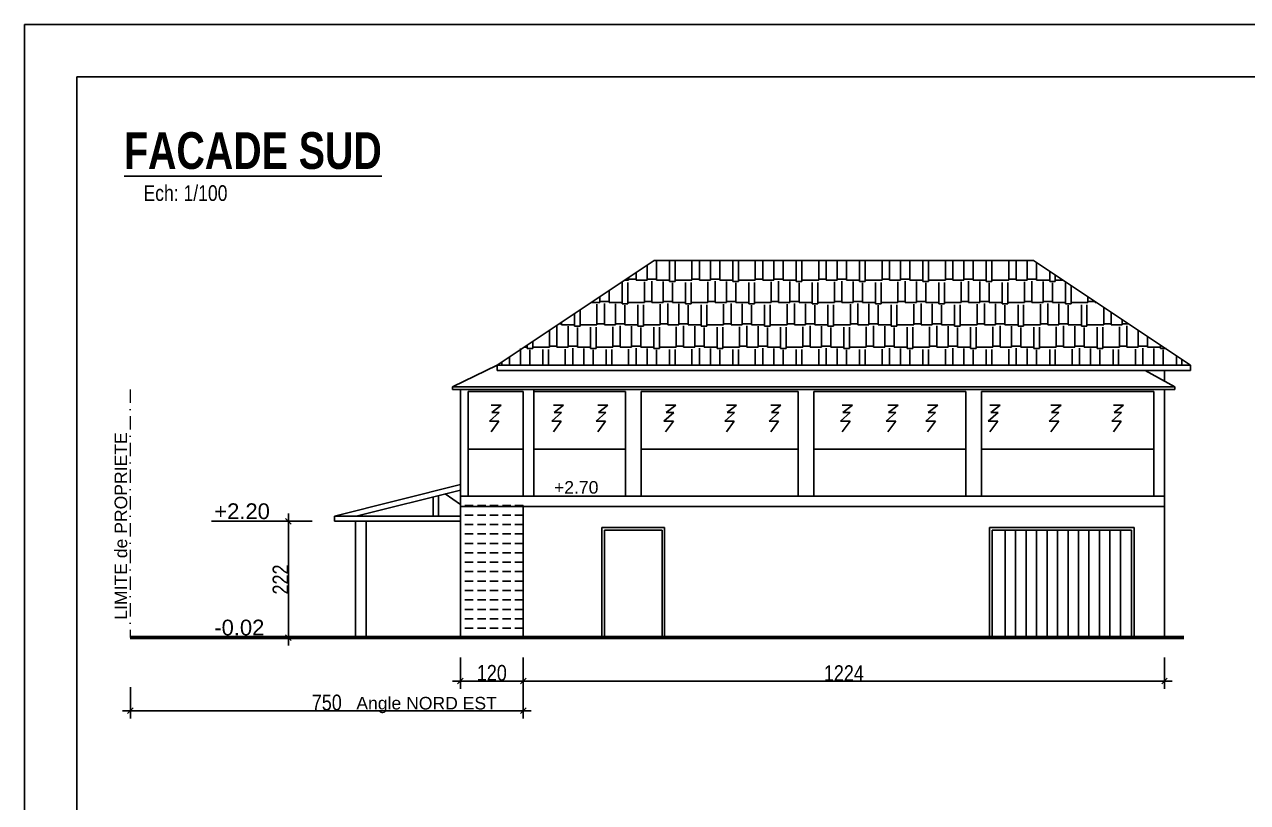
# Model space of a CAD drawing. Header units: centimetres. Extents: x 16433 to 114398, y -50094 to -12305.
# Drawn here: x 48613 to 49780, y -45538 to -44796 of the extents above; entities that cross this region are included whole.
import ezdxf
from ezdxf.enums import TextEntityAlignment as Align

# ---------------------------------------------------------------- set-up
doc = ezdxf.new("R2010")
doc.units = ezdxf.units.CM
doc.header["$LTSCALE"] = 0.5
doc.linetypes.add('CACHE2', pattern=[4.7625, 3.175, -1.5875])
doc.linetypes.add('TIRETPTX2', pattern=[50.8, 25.4, -12.7, 0, -12.7])
doc.layers.get('DEFPOINTS').update_dxf_attribs({"linetype": 'CONTINUOUS'})
for name, color, linetype in [('01_fenetres', 171, 'CONTINUOUS'), ('01_linteaux', 2, 'CONTINUOUS'), ('01_poch_murs', 253, 'CONTINUOUS'), ('01_texte', 230, 'CONTINUOUS'), ('AA_COTES', 2, 'CONTINUOUS')]:
    doc.layers.add(name, color=color, linetype=linetype)
doc.layers.add('01_murs_coup', color=5, linetype='CONTINUOUS', lineweight=60)
doc.layers.add('01_tram_axes', color=2, linetype='TIRETPTX2', lineweight=9)
doc.styles.add('ARIAL', font='arial.ttf')
doc.styles.add('impact', font='impact.ttf')
doc.styles.add('MATTE_TXT', font='arial.ttf')
doc.styles.add('STYLE2', font='ARIALN.TTF')
doc.dimstyles.new('JB100', dxfattribs={"dimscale": 0.1, "dimtxt": 150, "dimasz": 15, "dimexe": 0.1, "dimexo": 0.1, "dimgap": 0.09, "dimtad": 1, "dimdec": 1, "dimlfac": 2, "dimdsep": 46, "dimtxsty": 'STYLE2', "dimblk1": 'BOND_G', "dimblk2": 'BOND_D', "dimsah": 1, "dimcen": 1.5, "dimdle": 0.01, "dimse1": 1, "dimse2": 1, "dimclrd": 4, "dimclre": 2, "dimclrt": 6, "dimazin": 2, "dimtfac": 2.333333, "dimtdec": 1, "dimtix": 1, "dimtmove": 2, "dimatfit": 3, "dimldrblk": 'BOND_G', "dimfxl": 1, "dimtolj": 1, "dimtzin": 0, "dimarcsym": 0})
doc.dimstyles.new('JB50', dxfattribs={"dimscale": 0.1, "dimtxt": 150, "dimasz": 15, "dimexe": 0.1, "dimexo": 0.1, "dimgap": 0.09, "dimtad": 1, "dimdec": 1, "dimdsep": 46, "dimtxsty": 'STYLE2', "dimblk1": 'BOND_G', "dimblk2": 'BOND_D', "dimsah": 1, "dimcen": 1.5, "dimdle": 0.01, "dimse1": 1, "dimse2": 1, "dimclrd": 4, "dimclre": 2, "dimclrt": 6, "dimazin": 2, "dimtfac": 2.333333, "dimtdec": 1, "dimtix": 1, "dimtmove": 2, "dimatfit": 3, "dimldrblk": 'BOND_G', "dimfxl": 1, "dimtolj": 1, "dimtzin": 0, "dimarcsym": 0})

# ---------------------------------------------------------------- blocks, each defined once
blk = doc.blocks.new('BOND_G')
at = {"layer": 'AA_COTES', "color": 0}
for p, q in [((0, -5), (0, 15)), ((5, 0), (-5, 0)), ((1.77, 1.77), (-1.77, -1.77))]:
    blk.add_line(p, q, dxfattribs=at)
blk = doc.blocks.new('BOND_D')
at = {"layer": 'AA_COTES', "color": 0}
for p, q in [((5, 0), (-5, 0)), ((-1.77, -1.77), (1.77, 1.77)), ((0, 5), (0, -15))]:
    blk.add_line(p, q, dxfattribs=at)
blk = doc.blocks.new('*D4527')
at = {"layer": '01_linteaux', "color": 4, "lineweight": -2, "ltscale": 2, "transparency": 16777216}
blk.add_line((49699.3, -45422.1), (49090.3, -45422.1), dxfattribs=at)
at = {"layer": 'DEFPOINTS', "color": 0, "ltscale": 2}
for p in [(49088.8, -45380.7), (49700.8, -45380.7), (49088.8, -45422.1)]:
    blk.add_point(p, dxfattribs=at)
at = {"layer": '01_linteaux', "color": 4, "lineweight": -2, "ltscale": 2, "transparency": 16777216, "xscale": 1.5, "yscale": 1.5, "zscale": 1.5, "rotation": 180}
blk.add_blockref('BOND_D', (49088.8, -45422.1), dxfattribs=at)
at = {"layer": '01_linteaux', "color": 4, "lineweight": -2, "ltscale": 2, "transparency": 16777216, "xscale": 1.5, "yscale": 1.5, "zscale": 1.5}
blk.add_blockref('BOND_G', (49700.8, -45422.1), dxfattribs=at)
at = {"layer": '01_linteaux', "color": 6, "ltscale": 2, "transparency": 16777216, "insert": (49394.8, -45414.6), "char_height": 15, "attachment_point": 5, "style": 'STYLE2'}
blk.add_mtext('\\A1;1224', dxfattribs=at)
blk = doc.blocks.new('*D4528')
at = {"layer": '01_linteaux', "color": 4, "lineweight": -2, "ltscale": 2, "transparency": 16777216}
blk.add_line((49087.3, -45422.1), (49030.3, -45422.1), dxfattribs=at)
at = {"layer": 'DEFPOINTS', "color": 0, "ltscale": 2}
for p in [(49028.8, -45380.7), (49088.8, -45380.7), (49028.8, -45422.1)]:
    blk.add_point(p, dxfattribs=at)
at = {"layer": '01_linteaux', "color": 4, "lineweight": -2, "ltscale": 2, "transparency": 16777216, "xscale": 1.5, "yscale": 1.5, "zscale": 1.5, "rotation": 180}
blk.add_blockref('BOND_D', (49028.8, -45422.1), dxfattribs=at)
at = {"layer": '01_linteaux', "color": 4, "lineweight": -2, "ltscale": 2, "transparency": 16777216, "xscale": 1.5, "yscale": 1.5, "zscale": 1.5}
blk.add_blockref('BOND_G', (49088.8, -45422.1), dxfattribs=at)
at = {"layer": '01_linteaux', "color": 6, "ltscale": 2, "transparency": 16777216, "insert": (49058.8, -45414.4), "char_height": 15, "attachment_point": 5, "style": 'STYLE2'}
blk.add_mtext('\\A1;120', dxfattribs=at)
blk = doc.blocks.new('*D4529')
at = {"layer": '01_linteaux', "color": 4, "lineweight": -2, "ltscale": 2, "transparency": 16777216}
blk.add_line((49087.3, -45450.4), (48715.3, -45450.4), dxfattribs=at)
at = {"layer": 'DEFPOINTS', "color": 0, "ltscale": 2}
for p in [(48713.8, -45380.7), (49088.8, -45399.6), (48713.8, -45450.4)]:
    blk.add_point(p, dxfattribs=at)
at = {"layer": '01_linteaux', "color": 4, "lineweight": -2, "ltscale": 2, "transparency": 16777216, "xscale": 1.5, "yscale": 1.5, "zscale": 1.5, "rotation": 180}
blk.add_blockref('BOND_D', (48713.8, -45450.4), dxfattribs=at)
at = {"layer": '01_linteaux', "color": 4, "lineweight": -2, "ltscale": 2, "transparency": 16777216, "xscale": 1.5, "yscale": 1.5, "zscale": 1.5}
blk.add_blockref('BOND_G', (49088.8, -45450.4), dxfattribs=at)
at = {"layer": '01_linteaux', "color": 6, "ltscale": 2, "transparency": 16777216, "insert": (48901.3, -45442.7), "char_height": 15, "attachment_point": 5, "style": 'STYLE2'}
blk.add_mtext('\\A1;750', dxfattribs=at)
blk = doc.blocks.new('*D4537')
at = {"layer": '01_linteaux', "color": 4, "lineweight": -2, "ltscale": 2, "transparency": 16777216}
blk.add_line((48864.7, -45379.2), (48864.7, -45271.2), dxfattribs=at)
at = {"layer": 'DEFPOINTS', "color": 0, "ltscale": 2}
for p in [(48864.7, -45269.7), (48908.8, -45269.7), (48915.3, -45380.7)]:
    blk.add_point(p, dxfattribs=at)
at = {"layer": '01_linteaux', "color": 4, "lineweight": -2, "ltscale": 2, "transparency": 16777216, "xscale": 1.5, "yscale": 1.5, "zscale": 1.5}
for name, p, rotation in [('BOND_D', (48864.7, -45269.7), 90), ('BOND_G', (48864.7, -45380.7), 270)]:
    blk.add_blockref(name, p, dxfattribs=dict(at, rotation=rotation))
at = {"layer": '01_linteaux', "color": 6, "ltscale": 2, "transparency": 16777216, "insert": (48857.1, -45325.2), "char_height": 15, "attachment_point": 5, "rotation": 90, "style": 'STYLE2'}
blk.add_mtext('\\A1;222', dxfattribs=at)

msp = doc.modelspace()

# ---------------------------------------------------------------- linework, layer by layer
at = {"layer": '01_fenetres', "ltscale": 30}
for q in [(48662.75, -46230.563), (50662.75, -44845.563)]:
    msp.add_line((48662.75, -44845.563), q, dxfattribs=at)
at = {"layer": '01_linteaux', "ltscale": 2}
for p, q in [((49213.759, -45020.713), (49063.759, -45120.713)), ((49575.759, -45020.713), (49213.759, -45020.713)), ((49575.759, -45020.713), (49725.759, -45120.713)), ((49063.759, -45120.713), (49021.259, -45141.356)), ((49063.759, -45120.713), (49063.759, -45125.713)), ((49725.759, -45120.713), (49063.759, -45120.713)), ((49725.759, -45125.713), (49063.759, -45125.713)), ((49682.526, -45125.713), (49710.759, -45141.356)), ((49700.759, -45125.713), (49700.759, -45135.815)), ((49725.759, -45120.713), (49725.759, -45125.713)), ((49021.259, -45141.356), (49021.259, -45142.606)), ((49021.259, -45141.356), (49710.759, -45141.356)), ((49021.259, -45141.356), (49021.259, -45143.856)), ((49021.259, -45143.856), (49710.759, -45143.856)), ((49028.759, -45143.856), (49028.759, -45380.713)), ((49036.259, -45145.713), (49036.259, -45245.713)), ((49088.759, -45145.713), (49036.259, -45145.713)), ((49088.759, -45145.713), (49088.759, -45245.713)), ((49098.759, -45143.856), (49098.759, -45245.713)), ((49186.259, -45145.713), (49098.759, -45145.713)), ((49186.259, -45145.713), (49186.259, -45245.713)), ((49351.259, -45145.713), (49201.259, -45145.713)), ((49201.259, -45145.713), (49201.259, -45245.713)), ((49351.259, -45145.713), (49351.259, -45245.713)), ((49511.259, -45145.713), (49366.259, -45145.713)), ((49366.259, -45145.713), (49366.259, -45245.713)), ((49511.259, -45145.713), (49511.259, -45245.713)), ((49690.759, -45145.713), (49526.259, -45145.713)), ((49526.259, -45145.713), (49526.259, -45245.713)), ((49690.759, -45145.713), (49690.759, -45245.713)), ((49700.759, -45143.856), (49700.759, -45380.713)), ((49710.759, -45141.356), (49710.759, -45143.856)), ((49088.759, -45200.713), (49036.259, -45200.713)), ((49186.259, -45200.713), (49098.759, -45200.713)), ((49351.259, -45200.713), (49201.259, -45200.713)), ((49511.259, -45200.713), (49366.259, -45200.713)), ((49690.759, -45200.713), (49526.259, -45200.713)), ((48908.759, -45264.713), (49028.759, -45234.713)), ((48929.374, -45264.713), (49028.759, -45239.867)), ((49007.821, -45245.101), (49007.821, -45264.713)), ((49028.759, -45253.682), (49014.24, -45243.497)), ((49088.759, -45245.713), (49028.759, -45245.713)), ((49700.759, -45245.713), (49088.759, -45245.713)), ((49002.821, -45246.351), (49002.821, -45264.713)), ((49088.759, -45255.713), (49028.759, -45255.713)), ((49088.759, -45254.713), (49088.759, -45380.713)), ((49700.759, -45255.713), (49088.759, -45255.713)), ((48908.759, -45264.713), (48908.759, -45269.713)), ((49028.759, -45264.713), (48908.759, -45264.713)), ((49028.759, -45269.713), (48908.759, -45269.713)), ((48928.759, -45269.713), (48928.759, -45380.713)), ((48938.759, -45269.713), (48938.759, -45380.713)), ((49163.759, -45275.713), (49163.759, -45380.713)), ((49223.759, -45275.713), (49163.759, -45275.713)), ((49166.259, -45278.213), (49166.259, -45380.713)), ((49221.259, -45278.213), (49166.259, -45278.213)), ((49221.259, -45278.213), (49221.259, -45380.713)), ((49223.759, -45275.713), (49223.759, -45380.713)), ((49533.759, -45275.713), (49533.759, -45380.713)), ((49671.759, -45275.713), (49533.759, -45275.713)), ((49536.259, -45278.213), (49536.259, -45380.713)), ((49669.259, -45278.213), (49536.259, -45278.213)), ((49548.759, -45278.213), (49548.759, -45380.713)), ((49558.759, -45278.213), (49558.759, -45380.713)), ((49568.759, -45278.213), (49568.759, -45380.713)), ((49578.759, -45278.213), (49578.759, -45380.713)), ((49588.759, -45278.213), (49588.759, -45380.713)), ((49598.759, -45278.213), (49598.759, -45380.713)), ((49608.759, -45278.213), (49608.759, -45380.713)), ((49618.759, -45278.213), (49618.759, -45380.713)), ((49628.759, -45278.213), (49628.759, -45380.713)), ((49638.759, -45278.213), (49638.759, -45380.713)), ((49648.759, -45278.213), (49648.759, -45380.713)), ((49658.759, -45278.213), (49658.759, -45380.713)), ((49669.259, -45278.213), (49669.259, -45380.713)), ((49671.759, -45275.713), (49671.759, -45380.713))]:
    msp.add_line(p, q, dxfattribs=at)
at = {"layer": '01_linteaux', "linetype": 'CACHE2', "ltscale": 5}
for p, q in [((49088.759, -45254.713), (49028.759, -45254.713)), ((49088.759, -45263.713), (49028.759, -45263.713)), ((49088.759, -45272.713), (49028.759, -45272.713)), ((49088.759, -45281.713), (49028.759, -45281.713)), ((49088.759, -45290.713), (49028.759, -45290.713)), ((49088.759, -45299.713), (49028.759, -45299.713)), ((49088.759, -45308.713), (49028.759, -45308.713)), ((49088.759, -45317.713), (49028.759, -45317.713)), ((49088.759, -45326.713), (49028.759, -45326.713)), ((49088.759, -45335.713), (49028.759, -45335.713)), ((49088.759, -45344.713), (49028.759, -45344.713)), ((49088.759, -45353.713), (49028.759, -45353.713)), ((49088.759, -45362.713), (49028.759, -45362.713)), ((49088.759, -45371.713), (49028.759, -45371.713))]:
    msp.add_line(p, q, dxfattribs=at)
at = {"layer": '01_murs_coup', "ltscale": 2}
msp.add_line((49719.432, -45380.713), (48713.759, -45380.713), dxfattribs=at)
at = {"layer": '01_poch_murs', "linetype": 'Continuous', "ltscale": 2}
for p, q in [((49216.079, -45039.504), (49216.079, -45020.835)), ((49228.525, -45040.838), (49228.525, -45020.713)), ((49233.859, -45040.838), (49233.859, -45020.713)), ((49249.861, -45039.504), (49249.861, -45020.713)), ((49256.973, -45039.504), (49256.973, -45020.713)), ((49267.641, -45039.504), (49267.641, -45020.713)), ((49276.531, -45039.504), (49276.531, -45020.835)), ((49288.977, -45040.838), (49288.977, -45020.713)), ((49294.311, -45040.838), (49294.311, -45020.713)), ((49310.313, -45039.504), (49310.313, -45020.713)), ((49317.425, -45039.504), (49317.425, -45020.713)), ((49328.093, -45039.504), (49328.093, -45020.713)), ((49336.983, -45039.504), (49336.983, -45020.835)), ((49349.429, -45040.838), (49349.429, -45020.391)), ((49354.763, -45040.838), (49354.763, -45020.713)), ((49370.765, -45039.504), (49370.765, -45020.713)), ((49377.877, -45039.504), (49377.877, -45020.713)), ((49388.545, -45039.504), (49388.545, -45020.713)), ((49397.435, -45039.504), (49397.435, -45020.835)), ((49409.881, -45040.838), (49409.881, -45020.713)), ((49415.215, -45040.838), (49415.215, -45020.713)), ((49431.217, -45039.504), (49431.217, -45020.713)), ((49438.329, -45039.504), (49438.329, -45020.713)), ((49448.997, -45039.504), (49448.997, -45020.713)), ((49457.887, -45039.504), (49457.887, -45020.835)), ((49470.333, -45040.838), (49470.333, -45020.713)), ((49475.667, -45040.838), (49475.667, -45020.713)), ((49491.669, -45039.504), (49491.669, -45020.713)), ((49498.781, -45039.504), (49498.781, -45020.713)), ((49509.449, -45039.504), (49509.449, -45020.713)), ((49518.339, -45039.504), (49518.339, -45020.835)), ((49530.785, -45040.838), (49530.785, -45020.391)), ((49536.119, -45040.838), (49536.119, -45020.391)), ((49552.121, -45039.504), (49552.121, -45020.713)), ((49559.233, -45039.504), (49559.233, -45020.713)), ((49569.901, -45039.504), (49569.901, -45020.713)), ((49578.791, -45039.504), (49578.791, -45022.734)), ((49196.521, -45039.504), (49196.521, -45032.205)), ((49207.189, -45039.504), (49207.189, -45025.093)), ((49591.237, -45040.838), (49591.237, -45031.032)), ((49596.571, -45040.838), (49596.571, -45034.588)), ((49183.186, -45062.174), (49183.186, -45041.727)), ((49185.572, -45039.504), (49189.409, -45039.504)), ((49188.52, -45062.174), (49188.52, -45041.727)), ((49189.409, -45039.504), (49189.409, -45036.946)), ((49189.409, -45038.615), (49196.521, -45038.615)), ((49196.521, -45039.504), (49207.189, -45039.504)), ((49204.522, -45060.84), (49204.522, -45041.282)), ((49207.189, -45038.615), (49216.079, -45038.615)), ((49211.634, -45060.84), (49211.634, -45040.393)), ((49216.079, -45039.504), (49228.525, -45039.504)), ((49222.302, -45060.84), (49222.302, -45040.838)), ((49228.525, -45040.838), (49233.859, -45040.838)), ((49231.192, -45060.84), (49231.192, -45042.171)), ((49233.859, -45039.504), (49249.861, -45039.504)), ((49243.638, -45062.174), (49243.638, -45041.727)), ((49248.972, -45062.174), (49248.972, -45041.727)), ((49249.861, -45038.615), (49256.973, -45038.615)), ((49256.973, -45039.504), (49267.641, -45039.504)), ((49264.974, -45060.84), (49264.974, -45041.282)), ((49267.641, -45038.615), (49276.531, -45038.615)), ((49272.086, -45060.84), (49272.086, -45040.393)), ((49276.531, -45039.504), (49288.977, -45039.504)), ((49282.754, -45060.84), (49282.754, -45040.838)), ((49288.977, -45040.838), (49294.311, -45040.838)), ((49291.644, -45060.84), (49291.644, -45042.171)), ((49294.311, -45039.504), (49310.313, -45039.504)), ((49304.09, -45062.174), (49304.09, -45041.727)), ((49309.424, -45062.174), (49309.424, -45041.727)), ((49310.313, -45038.615), (49317.425, -45038.615)), ((49317.425, -45039.504), (49328.093, -45039.504)), ((49325.426, -45060.84), (49325.426, -45041.282)), ((49328.093, -45038.615), (49336.983, -45038.615)), ((49332.538, -45060.84), (49332.538, -45040.393)), ((49336.983, -45039.504), (49349.429, -45039.504)), ((49343.206, -45060.84), (49343.206, -45040.838)), ((49349.429, -45040.838), (49354.763, -45040.838)), ((49352.096, -45060.84), (49352.096, -45042.171)), ((49354.763, -45039.504), (49370.765, -45039.504)), ((49364.542, -45062.174), (49364.542, -45041.727)), ((49369.876, -45062.174), (49369.876, -45041.727)), ((49370.765, -45038.615), (49377.877, -45038.615)), ((49377.877, -45039.504), (49388.545, -45039.504)), ((49385.878, -45060.84), (49385.878, -45041.282)), ((49388.545, -45038.615), (49397.435, -45038.615)), ((49392.99, -45060.84), (49392.99, -45040.393)), ((49397.435, -45039.504), (49409.881, -45039.504)), ((49403.658, -45060.84), (49403.658, -45040.838)), ((49409.881, -45040.838), (49415.215, -45040.838)), ((49412.548, -45060.84), (49412.548, -45042.171)), ((49415.215, -45039.504), (49431.217, -45039.504)), ((49424.994, -45062.174), (49424.994, -45041.727)), ((49430.328, -45062.174), (49430.328, -45041.727)), ((49431.217, -45038.615), (49438.329, -45038.615)), ((49438.329, -45039.504), (49448.997, -45039.504)), ((49446.33, -45060.84), (49446.33, -45041.282)), ((49448.997, -45038.615), (49457.887, -45038.615)), ((49453.442, -45060.84), (49453.442, -45040.393)), ((49457.887, -45039.504), (49470.333, -45039.504)), ((49464.11, -45060.84), (49464.11, -45040.838)), ((49470.333, -45040.838), (49475.667, -45040.838)), ((49473, -45060.84), (49473, -45042.171)), ((49475.667, -45039.504), (49491.669, -45039.504)), ((49485.446, -45062.174), (49485.446, -45041.727)), ((49490.78, -45062.174), (49490.78, -45041.727)), ((49491.669, -45038.615), (49498.781, -45038.615)), ((49498.781, -45039.504), (49509.449, -45039.504)), ((49506.782, -45060.84), (49506.782, -45041.282)), ((49509.449, -45038.615), (49518.339, -45038.615)), ((49513.894, -45060.84), (49513.894, -45040.393)), ((49518.339, -45039.504), (49530.785, -45039.504)), ((49524.562, -45060.84), (49524.562, -45040.838)), ((49530.785, -45040.838), (49536.119, -45040.838)), ((49533.452, -45060.84), (49533.452, -45042.171)), ((49536.119, -45039.504), (49552.121, -45039.504)), ((49545.898, -45062.174), (49545.898, -45041.727)), ((49551.232, -45062.174), (49551.232, -45041.727)), ((49552.121, -45038.615), (49559.233, -45038.615)), ((49559.233, -45039.504), (49569.901, -45039.504)), ((49567.234, -45060.84), (49567.234, -45041.282)), ((49569.901, -45038.615), (49578.791, -45038.615)), ((49574.346, -45060.84), (49574.346, -45040.393)), ((49578.791, -45039.504), (49591.237, -45039.504)), ((49585.014, -45060.84), (49585.014, -45040.838)), ((49591.237, -45040.838), (49596.571, -45040.838)), ((49593.904, -45060.84), (49593.904, -45042.171)), ((49596.571, -45039.504), (49603.946, -45039.504)), ((49606.35, -45062.174), (49606.35, -45041.727)), ((49611.684, -45062.174), (49611.684, -45044.663)), ((49161.85, -45060.84), (49161.85, -45055.319)), ((49170.74, -45060.84), (49170.74, -45049.392)), ((49627.686, -45060.84), (49627.686, -45055.331)), ((49143.181, -45083.51), (49143.181, -45067.765)), ((49153.568, -45060.84), (49161.85, -45060.84)), ((49159.183, -45082.176), (49159.183, -45062.618)), ((49161.85, -45059.951), (49170.74, -45059.951)), ((49166.295, -45082.176), (49166.295, -45061.729)), ((49170.74, -45060.84), (49183.186, -45060.84)), ((49176.963, -45082.176), (49176.963, -45062.174)), ((49183.186, -45062.174), (49188.52, -45062.174)), ((49185.853, -45082.176), (49185.853, -45063.507)), ((49188.52, -45060.84), (49204.522, -45060.84)), ((49198.299, -45083.51), (49198.299, -45063.063)), ((49203.633, -45083.51), (49203.633, -45063.063)), ((49204.522, -45059.951), (49211.634, -45059.951)), ((49211.634, -45060.84), (49222.302, -45060.84)), ((49219.635, -45082.176), (49219.635, -45062.618)), ((49222.302, -45059.951), (49231.192, -45059.951)), ((49226.747, -45082.176), (49226.747, -45061.729)), ((49231.192, -45060.84), (49243.638, -45060.84)), ((49237.415, -45082.176), (49237.415, -45062.174)), ((49243.638, -45062.174), (49248.972, -45062.174)), ((49246.305, -45082.176), (49246.305, -45063.507)), ((49248.972, -45060.84), (49264.974, -45060.84)), ((49258.751, -45083.51), (49258.751, -45063.063)), ((49264.085, -45083.51), (49264.085, -45063.063)), ((49264.974, -45059.951), (49272.086, -45059.951)), ((49272.086, -45060.84), (49282.754, -45060.84)), ((49280.087, -45082.176), (49280.087, -45062.618)), ((49282.754, -45059.951), (49291.644, -45059.951)), ((49287.199, -45082.176), (49287.199, -45061.729)), ((49291.644, -45060.84), (49304.09, -45060.84)), ((49297.867, -45082.176), (49297.867, -45062.174)), ((49304.09, -45062.174), (49309.424, -45062.174)), ((49306.757, -45082.176), (49306.757, -45063.507)), ((49309.424, -45060.84), (49325.426, -45060.84)), ((49319.203, -45083.51), (49319.203, -45063.063)), ((49324.537, -45083.51), (49324.537, -45063.063)), ((49325.426, -45059.951), (49332.538, -45059.951)), ((49332.538, -45060.84), (49343.206, -45060.84)), ((49340.539, -45082.176), (49340.539, -45062.618)), ((49343.206, -45059.951), (49352.096, -45059.951)), ((49347.651, -45082.176), (49347.651, -45061.729)), ((49352.096, -45060.84), (49364.542, -45060.84)), ((49358.319, -45082.176), (49358.319, -45062.174)), ((49364.542, -45062.174), (49369.876, -45062.174)), ((49367.209, -45082.176), (49367.209, -45063.507)), ((49369.876, -45060.84), (49385.878, -45060.84)), ((49379.655, -45083.51), (49379.655, -45063.063)), ((49384.989, -45083.51), (49384.989, -45063.063)), ((49385.878, -45059.951), (49392.99, -45059.951)), ((49392.99, -45060.84), (49403.658, -45060.84)), ((49400.991, -45082.176), (49400.991, -45062.618)), ((49403.658, -45059.951), (49412.548, -45059.951)), ((49408.103, -45082.176), (49408.103, -45061.729)), ((49412.548, -45060.84), (49424.994, -45060.84)), ((49418.771, -45082.176), (49418.771, -45062.174)), ((49424.994, -45062.174), (49430.328, -45062.174)), ((49427.661, -45082.176), (49427.661, -45063.507)), ((49430.328, -45060.84), (49446.33, -45060.84)), ((49440.107, -45083.51), (49440.107, -45063.063)), ((49445.441, -45083.51), (49445.441, -45063.063)), ((49446.33, -45059.951), (49453.442, -45059.951)), ((49453.442, -45060.84), (49464.11, -45060.84)), ((49461.443, -45082.176), (49461.443, -45062.618)), ((49464.11, -45059.951), (49473, -45059.951)), ((49468.555, -45082.176), (49468.555, -45061.729)), ((49473, -45060.84), (49485.446, -45060.84)), ((49479.223, -45082.176), (49479.223, -45062.174)), ((49485.446, -45062.174), (49490.78, -45062.174)), ((49488.113, -45082.176), (49488.113, -45063.507)), ((49490.78, -45060.84), (49506.782, -45060.84)), ((49500.559, -45083.51), (49500.559, -45063.063)), ((49505.893, -45083.51), (49505.893, -45063.063)), ((49506.782, -45059.951), (49513.894, -45059.951)), ((49513.894, -45060.84), (49524.562, -45060.84)), ((49521.895, -45082.176), (49521.895, -45062.618)), ((49524.562, -45059.951), (49533.452, -45059.951)), ((49529.007, -45082.176), (49529.007, -45061.729)), ((49533.452, -45060.84), (49545.898, -45060.84)), ((49539.675, -45082.176), (49539.675, -45062.174)), ((49545.898, -45062.174), (49551.232, -45062.174)), ((49548.565, -45082.176), (49548.565, -45063.507)), ((49551.232, -45060.84), (49567.234, -45060.84)), ((49561.011, -45083.51), (49561.011, -45063.063)), ((49566.345, -45083.51), (49566.345, -45063.063)), ((49567.234, -45059.951), (49574.346, -45059.951)), ((49574.346, -45060.84), (49585.014, -45060.84)), ((49582.347, -45082.176), (49582.347, -45062.618)), ((49585.014, -45059.951), (49593.904, -45059.951)), ((49589.459, -45082.176), (49589.459, -45061.729)), ((49593.904, -45060.84), (49606.35, -45060.84)), ((49600.127, -45082.176), (49600.127, -45062.174)), ((49606.35, -45062.174), (49611.684, -45062.174)), ((49609.017, -45082.176), (49609.017, -45063.507)), ((49611.684, -45060.84), (49627.686, -45060.84)), ((49621.463, -45083.51), (49621.463, -45063.063)), ((49626.797, -45083.51), (49626.797, -45063.063)), ((49627.686, -45059.951), (49634.798, -45059.951)), ((49634.798, -45060.84), (49634.798, -45060.072)), ((49634.798, -45060.84), (49635.95, -45060.84)), ((49642.799, -45082.176), (49642.799, -45065.406)), ((49649.911, -45082.176), (49649.911, -45070.148)), ((49122.897, -45081.287), (49125.401, -45081.287)), ((49125.401, -45082.176), (49125.401, -45079.618)), ((49125.401, -45082.176), (49137.847, -45082.176)), ((49137.847, -45083.51), (49137.847, -45071.321)), ((49143.181, -45082.176), (49159.183, -45082.176)), ((49159.183, -45081.287), (49166.295, -45081.287)), ((49166.295, -45082.176), (49176.963, -45082.176)), ((49176.963, -45081.287), (49185.853, -45081.287)), ((49185.853, -45082.176), (49198.299, -45082.176)), ((49203.633, -45082.176), (49219.635, -45082.176)), ((49219.635, -45081.287), (49226.747, -45081.287)), ((49226.747, -45082.176), (49237.415, -45082.176)), ((49237.415, -45081.287), (49246.305, -45081.287)), ((49246.305, -45082.176), (49258.751, -45082.176)), ((49264.085, -45082.176), (49280.087, -45082.176)), ((49280.087, -45081.287), (49287.199, -45081.287)), ((49287.199, -45082.176), (49297.867, -45082.176)), ((49297.867, -45081.287), (49306.757, -45081.287)), ((49306.757, -45082.176), (49319.203, -45082.176)), ((49324.537, -45082.176), (49340.539, -45082.176)), ((49340.539, -45081.287), (49347.651, -45081.287)), ((49347.651, -45082.176), (49358.319, -45082.176)), ((49358.319, -45081.287), (49367.209, -45081.287)), ((49367.209, -45082.176), (49379.655, -45082.176)), ((49384.989, -45082.176), (49400.991, -45082.176)), ((49400.991, -45081.287), (49408.103, -45081.287)), ((49408.103, -45082.176), (49418.771, -45082.176)), ((49418.771, -45081.287), (49427.661, -45081.287)), ((49427.661, -45082.176), (49440.107, -45082.176)), ((49445.441, -45082.176), (49461.443, -45082.176)), ((49461.443, -45081.287), (49468.555, -45081.287)), ((49468.555, -45082.176), (49479.223, -45082.176)), ((49479.223, -45081.287), (49488.113, -45081.287)), ((49488.113, -45082.176), (49500.559, -45082.176)), ((49505.893, -45082.176), (49521.895, -45082.176)), ((49521.895, -45081.287), (49529.007, -45081.287)), ((49529.007, -45082.176), (49539.675, -45082.176)), ((49539.675, -45081.287), (49548.565, -45081.287)), ((49548.565, -45082.176), (49561.011, -45082.176)), ((49566.345, -45082.176), (49582.347, -45082.176)), ((49582.347, -45081.287), (49589.459, -45081.287)), ((49589.459, -45082.176), (49600.127, -45082.176)), ((49600.127, -45081.287), (49609.017, -45081.287)), ((49609.017, -45082.176), (49621.463, -45082.176)), ((49626.797, -45082.176), (49642.799, -45082.176)), ((49642.799, -45081.287), (49649.911, -45081.287)), ((49649.911, -45082.176), (49660.579, -45082.176)), ((49660.579, -45082.176), (49660.579, -45077.26)), ((49660.579, -45081.287), (49666.62, -45081.287)), ((49113.844, -45103.512), (49113.844, -45087.323)), ((49120.956, -45103.512), (49120.956, -45083.065)), ((49131.624, -45103.512), (49131.624, -45083.51)), ((49137.847, -45083.51), (49143.181, -45083.51)), ((49140.514, -45103.512), (49140.514, -45084.843)), ((49152.96, -45104.846), (49152.96, -45084.399)), ((49158.294, -45104.846), (49158.294, -45084.399)), ((49174.296, -45103.512), (49174.296, -45083.954)), ((49181.408, -45103.512), (49181.408, -45083.065)), ((49192.076, -45103.512), (49192.076, -45083.51)), ((49198.299, -45083.51), (49203.633, -45083.51)), ((49200.966, -45103.512), (49200.966, -45084.843)), ((49213.412, -45104.846), (49213.412, -45084.399)), ((49218.746, -45104.846), (49218.746, -45084.399)), ((49234.748, -45103.512), (49234.748, -45083.954)), ((49241.86, -45103.512), (49241.86, -45083.065)), ((49252.528, -45103.512), (49252.528, -45083.51)), ((49258.751, -45083.51), (49264.085, -45083.51)), ((49261.418, -45103.512), (49261.418, -45084.843)), ((49273.864, -45104.846), (49273.864, -45084.399)), ((49279.198, -45104.846), (49279.198, -45084.399)), ((49295.2, -45103.512), (49295.2, -45083.954)), ((49302.312, -45103.512), (49302.312, -45083.065)), ((49312.98, -45103.512), (49312.98, -45083.51)), ((49319.203, -45083.51), (49324.537, -45083.51)), ((49321.87, -45103.512), (49321.87, -45084.843)), ((49334.316, -45104.846), (49334.316, -45084.399)), ((49339.65, -45104.846), (49339.65, -45084.399)), ((49355.652, -45103.512), (49355.652, -45083.954)), ((49362.764, -45103.512), (49362.764, -45083.065)), ((49373.432, -45103.512), (49373.432, -45083.51)), ((49379.655, -45083.51), (49384.989, -45083.51)), ((49382.322, -45103.512), (49382.322, -45084.843)), ((49394.768, -45104.846), (49394.768, -45084.399)), ((49400.102, -45104.846), (49400.102, -45084.399)), ((49416.104, -45103.512), (49416.104, -45083.954)), ((49423.216, -45103.512), (49423.216, -45083.065)), ((49433.884, -45103.512), (49433.884, -45083.51)), ((49440.107, -45083.51), (49445.441, -45083.51)), ((49442.774, -45103.512), (49442.774, -45084.843)), ((49455.22, -45104.846), (49455.22, -45084.399)), ((49460.554, -45104.846), (49460.554, -45084.399)), ((49476.556, -45103.512), (49476.556, -45083.954)), ((49483.668, -45103.512), (49483.668, -45083.065)), ((49494.336, -45103.512), (49494.336, -45083.51)), ((49500.559, -45083.51), (49505.893, -45083.51)), ((49503.226, -45103.512), (49503.226, -45084.843)), ((49515.672, -45104.846), (49515.672, -45084.399)), ((49521.006, -45104.846), (49521.006, -45084.399)), ((49537.008, -45103.512), (49537.008, -45083.954)), ((49544.12, -45103.512), (49544.12, -45083.065)), ((49554.788, -45103.512), (49554.788, -45083.51)), ((49561.011, -45083.51), (49566.345, -45083.51)), ((49563.678, -45103.512), (49563.678, -45084.843)), ((49576.124, -45104.846), (49576.124, -45084.399)), ((49581.458, -45104.846), (49581.458, -45084.399)), ((49597.46, -45103.512), (49597.46, -45083.954)), ((49604.572, -45103.512), (49604.572, -45083.065)), ((49615.24, -45103.512), (49615.24, -45083.51)), ((49621.463, -45083.51), (49626.797, -45083.51)), ((49624.13, -45103.512), (49624.13, -45084.843)), ((49636.576, -45104.846), (49636.576, -45084.399)), ((49641.91, -45104.846), (49641.91, -45084.399)), ((49657.912, -45103.512), (49657.912, -45083.954)), ((49665.024, -45103.512), (49665.024, -45083.065)), ((49675.692, -45103.512), (49675.692, -45087.335)), ((49684.582, -45103.512), (49684.582, -45093.262)), ((49086.285, -45120.713), (49086.285, -45104.846)), ((49089.56, -45103.512), (49092.508, -45103.512)), ((49092.508, -45104.846), (49092.508, -45101.547)), ((49092.508, -45104.846), (49097.842, -45104.846)), ((49097.842, -45104.846), (49097.842, -45097.991)), ((49097.842, -45103.512), (49113.844, -45103.512)), ((49107.621, -45120.713), (49107.621, -45105.735)), ((49112.955, -45120.713), (49112.955, -45105.735)), ((49113.844, -45102.623), (49120.956, -45102.623)), ((49120.956, -45103.512), (49131.624, -45103.512)), ((49128.957, -45120.713), (49128.957, -45105.29)), ((49131.624, -45102.623), (49140.514, -45102.623)), ((49136.069, -45120.713), (49136.069, -45104.401)), ((49140.514, -45103.512), (49152.96, -45103.512)), ((49146.737, -45120.713), (49146.737, -45104.846)), ((49152.96, -45104.846), (49158.294, -45104.846)), ((49158.294, -45103.512), (49174.296, -45103.512)), ((49168.073, -45120.713), (49168.073, -45105.735)), ((49173.407, -45120.713), (49173.407, -45105.735)), ((49174.296, -45102.623), (49181.408, -45102.623)), ((49181.408, -45103.512), (49192.076, -45103.512)), ((49189.409, -45120.713), (49189.409, -45105.29)), ((49192.076, -45102.623), (49200.966, -45102.623)), ((49196.521, -45120.713), (49196.521, -45104.401)), ((49200.966, -45103.512), (49213.412, -45103.512)), ((49207.189, -45120.713), (49207.189, -45104.846)), ((49213.412, -45104.846), (49218.746, -45104.846)), ((49218.746, -45103.512), (49234.748, -45103.512)), ((49228.525, -45120.713), (49228.525, -45105.735)), ((49233.859, -45120.713), (49233.859, -45105.735)), ((49234.748, -45102.623), (49241.86, -45102.623)), ((49241.86, -45103.512), (49252.528, -45103.512)), ((49249.861, -45120.713), (49249.861, -45105.29)), ((49252.528, -45102.623), (49261.418, -45102.623)), ((49256.973, -45120.713), (49256.973, -45104.401)), ((49261.418, -45103.512), (49273.864, -45103.512)), ((49267.641, -45120.713), (49267.641, -45104.846)), ((49273.864, -45104.846), (49279.198, -45104.846)), ((49279.198, -45103.512), (49295.2, -45103.512)), ((49288.977, -45120.713), (49288.977, -45105.735)), ((49294.311, -45120.713), (49294.311, -45105.735)), ((49295.2, -45102.623), (49302.312, -45102.623)), ((49302.312, -45103.512), (49312.98, -45103.512)), ((49310.313, -45120.713), (49310.313, -45105.29)), ((49312.98, -45102.623), (49321.87, -45102.623)), ((49317.425, -45120.713), (49317.425, -45104.401)), ((49321.87, -45103.512), (49334.316, -45103.512)), ((49328.093, -45120.713), (49328.093, -45104.846)), ((49334.316, -45104.846), (49339.65, -45104.846)), ((49339.65, -45103.512), (49355.652, -45103.512)), ((49349.429, -45120.713), (49349.429, -45105.735)), ((49354.763, -45120.713), (49354.763, -45105.735)), ((49355.652, -45102.623), (49362.764, -45102.623)), ((49362.764, -45103.512), (49373.432, -45103.512)), ((49370.765, -45120.713), (49370.765, -45105.29)), ((49373.432, -45102.623), (49382.322, -45102.623)), ((49377.877, -45120.713), (49377.877, -45104.401)), ((49382.322, -45103.512), (49394.768, -45103.512)), ((49388.545, -45120.713), (49388.545, -45104.846)), ((49394.768, -45104.846), (49400.102, -45104.846)), ((49400.102, -45103.512), (49416.104, -45103.512)), ((49409.881, -45120.713), (49409.881, -45105.735)), ((49415.215, -45120.713), (49415.215, -45105.735)), ((49416.104, -45102.623), (49423.216, -45102.623)), ((49423.216, -45103.512), (49433.884, -45103.512)), ((49431.217, -45120.713), (49431.217, -45105.29)), ((49433.884, -45102.623), (49442.774, -45102.623)), ((49438.329, -45120.713), (49438.329, -45104.401)), ((49442.774, -45103.512), (49455.22, -45103.512)), ((49448.997, -45120.713), (49448.997, -45104.846)), ((49455.22, -45104.846), (49460.554, -45104.846)), ((49460.554, -45103.512), (49476.556, -45103.512)), ((49470.333, -45120.713), (49470.333, -45105.735)), ((49475.667, -45120.713), (49475.667, -45105.735)), ((49476.556, -45102.623), (49483.668, -45102.623)), ((49483.668, -45103.512), (49494.336, -45103.512)), ((49491.669, -45120.713), (49491.669, -45105.29)), ((49494.336, -45102.623), (49503.226, -45102.623)), ((49498.781, -45120.713), (49498.781, -45104.401)), ((49503.226, -45103.512), (49515.672, -45103.512)), ((49509.449, -45120.713), (49509.449, -45104.846)), ((49515.672, -45104.846), (49521.006, -45104.846)), ((49521.006, -45103.512), (49537.008, -45103.512)), ((49530.785, -45120.713), (49530.785, -45105.735)), ((49536.119, -45120.713), (49536.119, -45105.735)), ((49537.008, -45102.623), (49544.12, -45102.623)), ((49544.12, -45103.512), (49554.788, -45103.512)), ((49552.121, -45120.713), (49552.121, -45105.29)), ((49554.788, -45102.623), (49563.678, -45102.623)), ((49559.233, -45120.713), (49559.233, -45104.401)), ((49563.678, -45103.512), (49576.124, -45103.512)), ((49569.901, -45120.713), (49569.901, -45104.846)), ((49576.124, -45104.846), (49581.458, -45104.846)), ((49581.458, -45103.512), (49597.46, -45103.512)), ((49591.237, -45120.713), (49591.237, -45105.735)), ((49596.571, -45120.713), (49596.571, -45105.735)), ((49597.46, -45102.623), (49604.572, -45102.623)), ((49604.572, -45103.512), (49615.24, -45103.512)), ((49612.573, -45120.713), (49612.573, -45105.29)), ((49615.24, -45102.623), (49624.13, -45102.623)), ((49619.685, -45120.713), (49619.685, -45104.401)), ((49624.13, -45103.512), (49636.576, -45103.512)), ((49630.353, -45120.713), (49630.353, -45104.846)), ((49636.576, -45104.846), (49641.91, -45104.846)), ((49641.91, -45103.512), (49657.912, -45103.512)), ((49651.689, -45120.713), (49651.689, -45105.735)), ((49657.023, -45120.713), (49657.023, -45105.735)), ((49657.912, -45102.623), (49665.024, -45102.623)), ((49665.024, -45103.512), (49675.692, -45103.512)), ((49673.025, -45120.713), (49673.025, -45105.29)), ((49675.692, -45102.623), (49684.582, -45102.623)), ((49680.137, -45120.713), (49680.137, -45104.401)), ((49684.582, -45103.512), (49697.028, -45103.512)), ((49690.805, -45120.713), (49690.805, -45104.846)), ((49697.028, -45104.846), (49697.028, -45101.559)), ((49697.028, -45104.846), (49702.362, -45104.846)), ((49075.617, -45120.713), (49075.617, -45112.808)), ((49095.175, -45120.713), (49095.175, -45106.179)), ((49155.627, -45120.713), (49155.627, -45106.179)), ((49216.079, -45120.713), (49216.079, -45106.179)), ((49276.531, -45120.713), (49276.531, -45106.179)), ((49336.983, -45120.713), (49336.983, -45106.179)), ((49397.435, -45120.713), (49397.435, -45106.179)), ((49457.887, -45120.713), (49457.887, -45106.179)), ((49518.339, -45120.713), (49518.339, -45106.179)), ((49578.791, -45120.713), (49578.791, -45106.179)), ((49639.243, -45120.713), (49639.243, -45106.179)), ((49699.695, -45120.713), (49699.695, -45106.179)), ((49712.141, -45120.713), (49712.141, -45111.634)), ((49717.475, -45120.713), (49717.475, -45115.19)), ((49068.505, -45120.713), (49068.505, -45117.549))]:
    msp.add_line(p, q, dxfattribs=at)
at = {"layer": '01_poch_murs', "ltscale": 2}
for p, q in [((49058.097, -45158.944), (49067.827, -45158.718)), ((49067.827, -45158.718), (49058.776, -45165.729)), ((49117.537, -45158.944), (49127.268, -45158.718)), ((49127.268, -45158.718), (49118.216, -45165.729)), ((49159.857, -45158.944), (49169.587, -45158.718)), ((49169.587, -45158.718), (49160.536, -45165.729)), ((49224.683, -45158.944), (49234.414, -45158.718)), ((49234.414, -45158.718), (49225.362, -45165.729)), ((49282.686, -45158.944), (49292.416, -45158.718)), ((49292.416, -45158.718), (49283.365, -45165.729)), ((49325.05, -45158.944), (49334.781, -45158.718)), ((49334.781, -45158.718), (49325.729, -45165.729)), ((49393.234, -45158.944), (49402.965, -45158.718)), ((49402.965, -45158.718), (49393.913, -45165.729)), ((49436.853, -45158.944), (49446.584, -45158.718)), ((49446.584, -45158.718), (49437.532, -45165.729)), ((49474.656, -45158.944), (49484.387, -45158.718)), ((49484.387, -45158.718), (49475.335, -45165.729)), ((49534.268, -45158.944), (49543.999, -45158.718)), ((49543.999, -45158.718), (49534.947, -45165.729)), ((49592.426, -45158.944), (49602.157, -45158.718)), ((49602.157, -45158.718), (49593.105, -45165.729)), ((49652.039, -45158.944), (49661.77, -45158.718)), ((49661.77, -45158.718), (49652.718, -45165.729)), ((49065.791, -45165.729), (49056.513, -45174.097)), ((49056.513, -45174.097), (49065.564, -45174.097)), ((49065.564, -45174.097), (49058.097, -45184.274)), ((49058.776, -45165.729), (49065.791, -45165.729)), ((49125.231, -45165.729), (49115.953, -45174.097)), ((49115.953, -45174.097), (49125.005, -45174.097)), ((49125.005, -45174.097), (49117.537, -45184.274)), ((49118.216, -45165.729), (49125.231, -45165.729)), ((49167.551, -45165.729), (49158.273, -45174.097)), ((49158.273, -45174.097), (49167.324, -45174.097)), ((49167.324, -45174.097), (49159.857, -45184.274)), ((49160.536, -45165.729), (49167.551, -45165.729)), ((49232.377, -45165.729), (49223.099, -45174.097)), ((49223.099, -45174.097), (49232.151, -45174.097)), ((49232.151, -45174.097), (49224.683, -45184.274)), ((49225.362, -45165.729), (49232.377, -45165.729)), ((49290.38, -45165.729), (49281.102, -45174.097)), ((49281.102, -45174.097), (49290.153, -45174.097)), ((49290.153, -45174.097), (49282.686, -45184.274)), ((49283.365, -45165.729), (49290.38, -45165.729)), ((49332.744, -45165.729), (49323.466, -45174.097)), ((49323.466, -45174.097), (49332.518, -45174.097)), ((49332.518, -45174.097), (49325.05, -45184.274)), ((49325.729, -45165.729), (49332.744, -45165.729)), ((49400.928, -45165.729), (49391.65, -45174.097)), ((49391.65, -45174.097), (49400.702, -45174.097)), ((49400.702, -45174.097), (49393.234, -45184.274)), ((49393.913, -45165.729), (49400.928, -45165.729)), ((49444.547, -45165.729), (49435.269, -45174.097)), ((49435.269, -45174.097), (49444.321, -45174.097)), ((49444.321, -45174.097), (49436.853, -45184.274)), ((49437.532, -45165.729), (49444.547, -45165.729)), ((49482.35, -45165.729), (49473.072, -45174.097)), ((49473.072, -45174.097), (49482.124, -45174.097)), ((49482.124, -45174.097), (49474.656, -45184.274)), ((49475.335, -45165.729), (49482.35, -45165.729)), ((49541.962, -45165.729), (49532.684, -45174.097)), ((49532.684, -45174.097), (49541.736, -45174.097)), ((49541.736, -45174.097), (49534.268, -45184.274)), ((49534.947, -45165.729), (49541.962, -45165.729)), ((49600.121, -45165.729), (49590.842, -45174.097)), ((49590.842, -45174.097), (49599.894, -45174.097)), ((49599.894, -45174.097), (49592.426, -45184.274)), ((49593.105, -45165.729), (49600.121, -45165.729)), ((49659.733, -45165.729), (49650.455, -45174.097)), ((49650.455, -45174.097), (49659.507, -45174.097)), ((49659.507, -45174.097), (49652.039, -45184.274)), ((49652.718, -45165.729), (49659.733, -45165.729))]:
    msp.add_line(p, q, dxfattribs=at)
at = {"layer": '01_texte', "ltscale": 30}
for p, q in [((48612.75, -44795.563), (49662.75, -44795.563)), ((48612.75, -44795.563), (50707.75, -44795.563)), ((48612.75, -46280.563), (48612.75, -44795.563))]:
    msp.add_line(p, q, dxfattribs=at)
at = {"layer": '01_texte'}
for p, q in [((48791.399, -45269.713), (48857.17, -45269.713)), ((48791.399, -45380.713), (48857.17, -45380.713))]:
    msp.add_line(p, q, dxfattribs=at)
at = {"layer": '01_tram_axes', "linetype": 'TIRETPTX2'}
msp.add_line((48713.759, -45143.856), (48713.759, -45380.713), dxfattribs=at)

# ---------------------------------------------------------------- texts
at = {"layer": '01_texte'}
for s, height, style, p in [('%%UFACADE SUD', 35, 'impact', (48830.779, -44943.913)), ('Angle NORD EST', 12, 'ARIAL', (48996.553, -45452.853))]:
    msp.add_text(s, height=height, dxfattribs=dict(at, style=style)).set_placement(p, align=Align.BOTTOM_CENTER)
at = {"layer": '01_texte', "style": 'MATTE_TXT', "width": 0.8}
msp.add_text('Ech: 1/100', height=15, dxfattribs=at).set_placement((48766.419, -44968.473), align=Align.BOTTOM_CENTER)
at = {"layer": '01_texte', "style": 'ARIAL'}
msp.add_text('LIMITE de PROPRIETE', height=12, rotation=90, dxfattribs=at).set_placement((48710.772, -45363.574))
for s, height, p in [('+2.70', 12, (49118.162, -45243.284)), ('+2.20', 15, (48793.943, -45267.553)), ('-0.02', 15, (48793.943, -45378.553))]:
    msp.add_text(s, height=height, dxfattribs=at).set_placement(p)

# ---------------------------------------------------------------- dimensions: what is measured, and where the dimension line sits
at = {"layer": '01_linteaux', "ltscale": 2}
dim = msp.add_linear_dim(base=(48864.67, -45269.713), p1=(48915.317, -45380.713), p2=(48908.759, -45269.713), angle=90, dimstyle='JB100', dxfattribs=at)
dim.commit()
dim.dimension.update_dxf_attribs({"geometry": '*D4537', "text_midpoint": (48857.13, -45325.213)})
for base, p1, p2, text, picture, middle in [((48713.759, -45450.353), (49088.759, -45399.599), (48713.759, -45380.713), '750', '*D4529', (48901.259, -45442.686)), ((49028.759, -45422.099), (49088.759, -45380.713), (49028.759, -45380.713), '120', '*D4528', (49058.759, -45414.431)), ((49088.759, -45422.099), (49700.759, -45380.713), (49088.759, -45380.713), '1224', '*D4527', (49394.759, -45414.559))]:
    dim = msp.add_linear_dim(base=base, p1=p1, p2=p2, text=text, dimstyle='JB50', dxfattribs=at)
    dim.commit()
    dim.dimension.update_dxf_attribs({"geometry": picture, "text_midpoint": middle})

doc.saveas('drawing.dxf')
